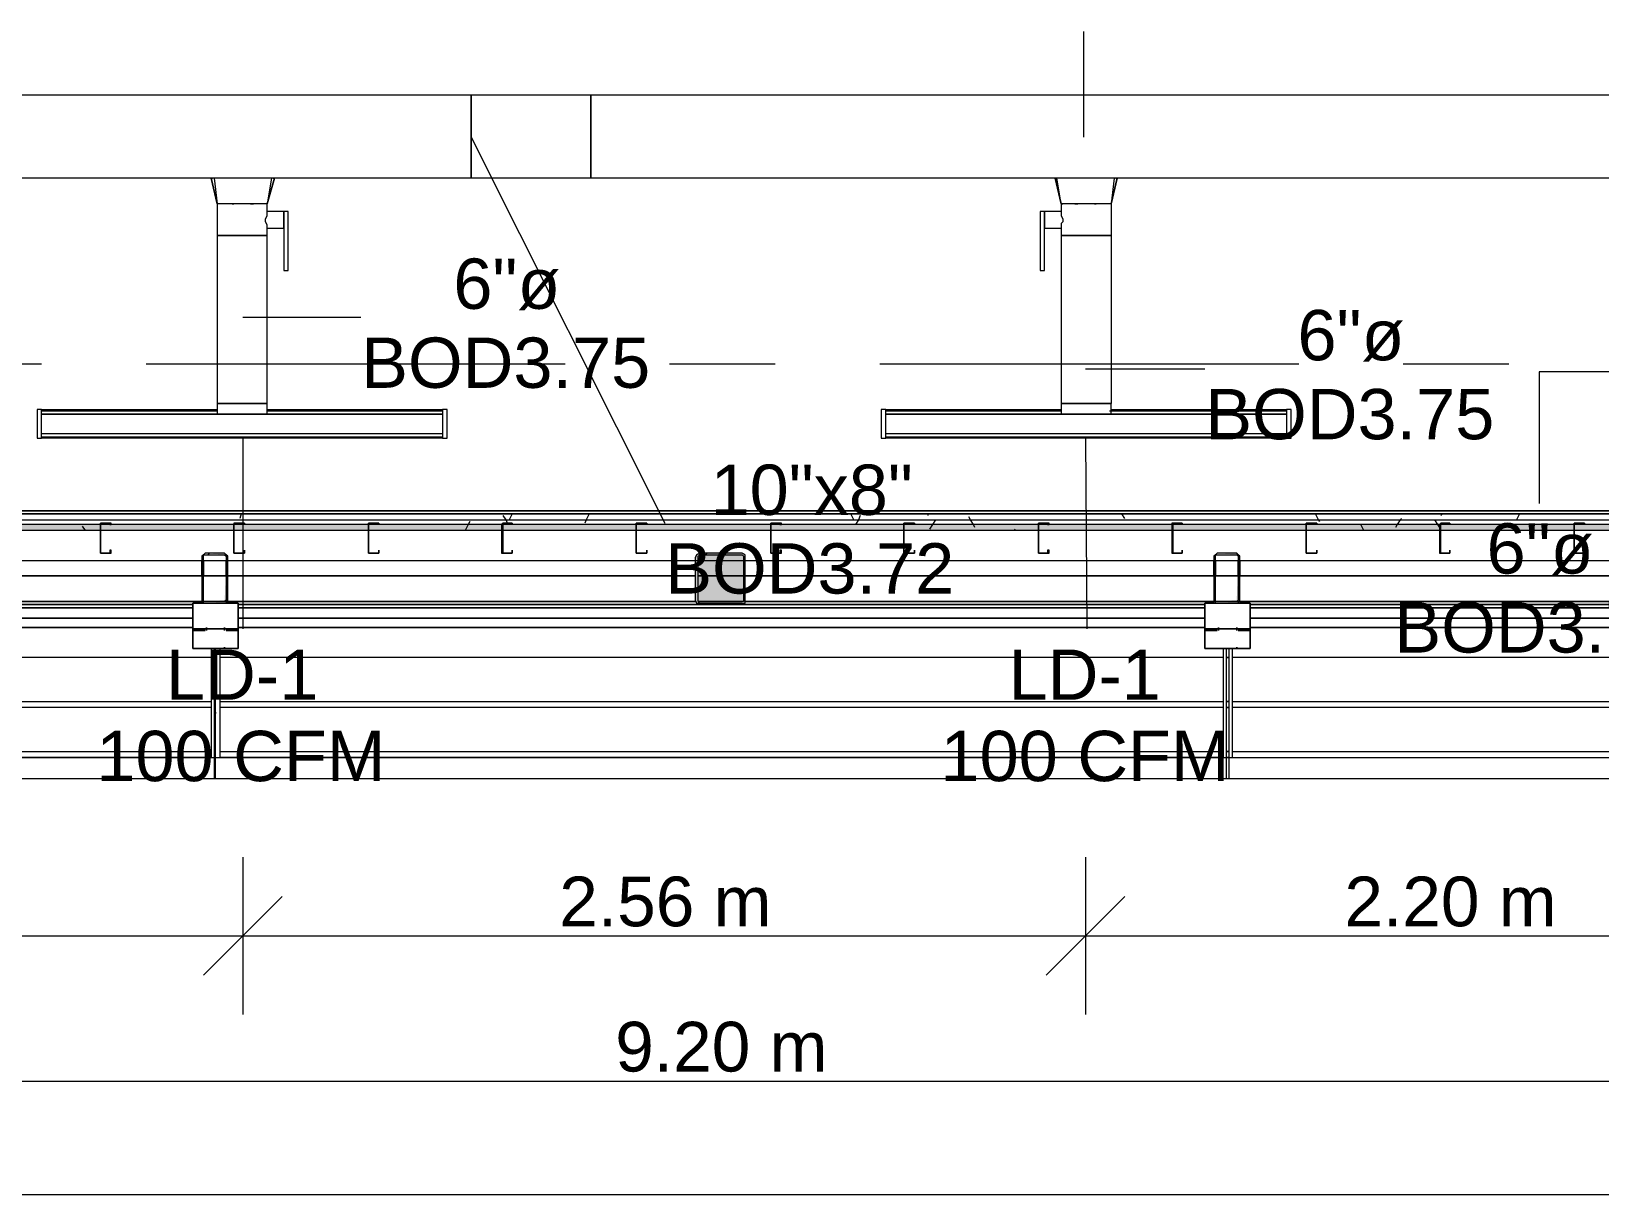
# Model space of a CAD drawing. Header units: metres. Extents: x 39 to 278, y -7 to 151.
# Drawn here: x 57.981 to 62.733, y 9.001 to 12.525 of the extents above; entities that cross this region are included whole.
import ezdxf

# ---------------------------------------------------------------- set-up
doc = ezdxf.new("R2010")
doc.units = ezdxf.units.M
doc.layers.add('HVAC - Ductos', color=5, linetype='Continuous', lineweight=50)
doc.layers.add('PDF_Geometry', color=7, linetype='Continuous', true_color=0xaaaaaa)
doc.layers.add('PDF_Solid Fills', color=7, linetype='Continuous', true_color=0xffffff)
doc.layers.add('PDF_Text', color=7, linetype='Continuous')
doc.styles.add('PDF Helvetica', font='')
doc.styles.get('PDF Helvetica').set_extended_font_data('Helvetica')

msp = doc.modelspace()

# ---------------------------------------------------------------- hatches: boundary and pattern name
at = {"layer": 'PDF_Solid Fills', "lineweight": 0, "transparency": 33554559}
h = msp.add_hatch(color=256, dxfattribs=at)
h.paths.add_polyline_path([(46.8196, 11.0127), (46.8196, 11.031), (45.1878, 11.031), (45.1878, 11.0127)])
h.paths.add_polyline_path([(104.0706, 11.0127), (106.0827, 11.0127), (106.0827, 11.031), (104.0706, 11.031)])
h.paths.add_polyline_path([(104.0659, 11.0127), (104.0659, 11.031), (101.2289, 11.031), (101.2289, 11.0127)])
h.paths.add_polyline_path([(101.2243, 11.0127), (101.2243, 11.031), (99.1984, 11.031), (99.1984, 11.0127)])
h.paths.add_polyline_path([(99.1938, 11.0127), (99.1938, 11.031), (96.3568, 11.031), (96.3568, 11.0127)])
h.paths.add_polyline_path([(96.3522, 11.0127), (96.3522, 11.031), (94.3263, 11.031), (94.3263, 11.0127)])
h.paths.add_polyline_path([(94.3217, 11.0127), (94.3217, 11.031), (93.5151, 11.031), (93.5151, 11.0127)])
h.paths.add_polyline_path([(93.5105, 11.0127), (93.5105, 11.031), (91.4846, 11.031), (91.4846, 11.0127)])
h.paths.add_polyline_path([(91.4801, 11.0127), (91.4801, 11.031), (89.4542, 11.031), (89.4542, 11.0127)])
h.paths.add_polyline_path([(89.4496, 11.0127), (89.4496, 11.031), (88.6429, 11.031), (88.6429, 11.0127)])
h.paths.add_polyline_path([(88.6383, 11.0127), (88.6383, 11.031), (86.6125, 11.031), (86.6125, 11.0127)])
h.paths.add_polyline_path([(86.6079, 11.0127), (86.6079, 11.031), (84.582, 11.031), (84.582, 11.0127)])
h.paths.add_polyline_path([(84.5774, 11.0127), (84.5774, 11.031), (83.7708, 11.031), (83.7708, 11.0127)])
h.paths.add_polyline_path([(83.7662, 11.0127), (83.7662, 11.031), (81.7404, 11.031), (81.7404, 11.0127)])
h.paths.add_polyline_path([(81.7358, 11.0127), (81.7358, 11.031), (78.8986, 11.031), (78.8986, 11.0127)])
h.paths.add_polyline_path([(78.894, 11.0127), (78.894, 11.031), (76.8682, 11.031), (76.8682, 11.0127)])
h.paths.add_polyline_path([(76.8636, 11.0127), (76.8636, 11.031), (74.0265, 11.031), (74.0265, 11.0127)])
h.paths.add_polyline_path([(74.0219, 11.0127), (74.0219, 11.031), (71.9961, 11.031), (71.9961, 11.0127)])
h.paths.add_polyline_path([(71.9915, 11.0127), (71.9915, 11.031), (71.1848, 11.031), (71.1848, 11.0127)])
h.paths.add_polyline_path([(71.1802, 11.0127), (71.1802, 11.031), (69.1543, 11.031), (69.1543, 11.0127)])
h.paths.add_polyline_path([(69.1497, 11.0127), (69.1497, 11.031), (67.1239, 11.031), (67.1239, 11.0127)])
h.paths.add_polyline_path([(67.1193, 11.0127), (67.1193, 11.031), (66.3127, 11.031), (66.3127, 11.0127)])
h.paths.add_polyline_path([(66.3081, 11.0127), (66.3081, 11.031), (64.2822, 11.031), (64.2822, 11.0127)])
h.paths.add_polyline_path([(64.2776, 11.0127), (64.2776, 11.031), (62.2518, 11.031), (62.2518, 11.0127)])
h.paths.add_polyline_path([(62.2472, 11.0127), (62.2472, 11.031), (61.4405, 11.031), (61.4405, 11.0127)])
h.paths.add_polyline_path([(61.436, 11.0127), (61.436, 11.031), (59.4101, 11.031), (59.4101, 11.0127)])
h.paths.add_polyline_path([(59.4055, 11.0127), (59.4055, 11.031), (56.5684, 11.031), (56.5684, 11.0127)])
h.paths.add_polyline_path([(56.5638, 11.0127), (56.5638, 11.031), (54.5379, 11.031), (54.5379, 11.0127)])
h.paths.add_polyline_path([(54.5333, 11.0127), (54.5333, 11.031), (51.6963, 11.031), (51.6963, 11.0127)])
h.paths.add_polyline_path([(51.6917, 11.0127), (51.6917, 11.031), (49.6658, 11.031), (49.6658, 11.0127)])
h.paths.add_polyline_path([(49.6612, 11.0127), (49.6612, 11.031), (48.8546, 11.031), (48.8546, 11.0127)])
h.paths.add_polyline_path([(48.85, 11.0127), (48.85, 11.031), (46.8241, 11.031), (46.8241, 11.0127)])
h = msp.add_hatch(color=256, dxfattribs=at)
h.paths.add_polyline_path([(58.5713, 10.9393), (58.5713, 10.9439), (58.5072, 10.9439)])
h.paths.add_polyline_path([(58.5759, 10.9347), (58.5713, 10.9347), (58.5667, 10.8018), (58.5026, 10.7972), (58.5707, 10.7926), (58.5713, 10.7926), (58.5713, 10.7972), (58.5759, 10.9341)])
h.paths.add_polyline_path([(58.5026, 10.9347), (58.498, 10.9347), (58.498, 10.8018)])
msp.add_hatch(color=256, dxfattribs=at).paths.add_polyline_path([(59.9922, 10.8018), (59.9968, 10.8018), (59.9968, 10.7926), (60.1434, 10.7926), (60.1434, 10.9439), (59.9968, 10.9439), (59.9922, 10.9347)])
h = msp.add_hatch(color=256, dxfattribs=at)
h.paths.add_polyline_path([(61.6376, 10.9393), (61.6376, 10.9439), (61.5734, 10.9439)])
h.paths.add_polyline_path([(61.6422, 10.9347), (61.6376, 10.9347), (61.633, 10.8018), (61.5688, 10.7972), (61.637, 10.7926), (61.6376, 10.7926), (61.6376, 10.7972), (61.6422, 10.9341)])
h.paths.add_polyline_path([(61.5688, 10.9347), (61.5642, 10.9347), (61.5642, 10.8018)])

# ---------------------------------------------------------------- linework, layer by layer
at = {"layer": 'HVAC - Ductos', "lineweight": 0}
for points in [[(61.1701, 12.2043), (61.1701, 12.5251)], [(59.3138, 12.3327), (59.6759, 12.3327)], [(59.3138, 12.0806), (59.3138, 12.3327)], [(59.6759, 12.3327), (59.6759, 12.0806)], [(59.3138, 12.2043), (59.9005, 11.0355)], [(58.5438, 12.0806), (58.5347, 12.0806), (58.5301, 12.0806), (58.5255, 12.0806), (58.5438, 12.0027), (58.5255, 12.0806), (58.5301, 12.0806)], [(58.5347, 12.0806), (58.5438, 12.0027)], [(58.7088, 12.0806), (58.695, 12.0027), (58.6905, 12.0027), (58.6859, 12.0027), (58.6722, 12.0027), (58.6584, 12.0027), (58.6401, 12.0027), (58.6217, 12.0027), (58.5988, 12.0027), (58.5805, 12.0027), (58.5667, 12.0027), (58.553, 12.0027), (58.5484, 12.0027), (58.5438, 12.0027), (58.5438, 11.9064), (58.5438, 11.3977), (58.5484, 11.3977), (58.5576, 11.3977), (58.5667, 11.3977), (58.5851, 11.3977), (58.6034, 11.3977), (58.6217, 11.3977), (58.6401, 11.3977), (58.6584, 11.3977), (58.6722, 11.3977), (58.6859, 11.3977), (58.6905, 11.3977), (58.695, 11.3977), (58.695, 11.9064), (58.6859, 11.9064), (58.6722, 11.9064), (58.6584, 11.9064), (58.6401, 11.9064), (58.6217, 11.9064), (58.5988, 11.9064), (58.5805, 11.9064), (58.5667, 11.9064), (58.553, 11.9064), (58.5484, 11.9064), (58.5438, 11.9064), (58.5484, 11.9064), (58.553, 11.9064), (58.5667, 11.9064), (58.5805, 11.9064), (58.5988, 11.9064), (58.6217, 11.9064), (58.6401, 11.9064), (58.6584, 11.9064), (58.6722, 11.9064), (58.6859, 11.9064), (58.695, 11.9064), (58.695, 11.9293), (58.7455, 11.9293), (58.7455, 11.9339), (58.7455, 11.9385), (58.7455, 11.9477), (58.7455, 11.9523), (58.7455, 11.9614), (58.7455, 11.966), (58.7455, 11.9751), (58.7455, 11.9797), (58.7455, 11.801), (58.7593, 11.801), (58.7593, 11.9797), (58.7455, 11.9797), (58.695, 11.9797), (58.695, 12.0027)], [(58.6034, 12.0806), (58.5988, 12.0806), (58.5851, 12.0806), (58.5759, 12.0806), (58.5713, 12.0806), (58.5667, 12.0806), (58.5484, 12.0806)], [(58.6905, 12.0806), (58.6767, 12.0806), (58.6676, 12.0806), (58.663, 12.0806), (58.6539, 12.0806), (58.6401, 12.0806), (58.6355, 12.0806), (58.6309, 12.0806), (58.608, 12.0806)], [(58.7134, 12.0806), (58.718, 12.0806), (58.7134, 12.0806), (58.7088, 12.0806), (58.7042, 12.0806), (58.695, 12.0806)], [(58.718, 12.0806), (58.695, 12.0027), (58.718, 12.0806)], [(59.6759, 12.0806), (59.3138, 12.0806)], [(61.2618, 12.0806), (61.2526, 12.0027), (61.248, 12.0027), (61.2434, 12.0027), (61.2297, 12.0027), (61.216, 12.0027), (61.1976, 12.0027), (61.1747, 12.0027), (61.1564, 12.0027), (61.138, 12.0027), (61.1243, 12.0027), (61.1105, 12.0027), (61.106, 12.0027), (61.1014, 12.0027), (61.1014, 11.9797), (61.051, 11.9797), (61.0372, 11.9797), (61.0372, 11.801), (61.051, 11.801), (61.051, 11.9797), (61.051, 11.9751), (61.051, 11.9705), (61.051, 11.966), (61.051, 11.9614), (61.051, 11.9523), (61.051, 11.9477), (61.051, 11.9431), (61.051, 11.9339), (61.051, 11.9293), (61.1014, 11.9293), (61.1014, 11.9064), (61.1105, 11.9064), (61.1243, 11.9064), (61.138, 11.9064), (61.1564, 11.9064), (61.1747, 11.9064), (61.1976, 11.9064), (61.216, 11.9064), (61.2297, 11.9064), (61.2434, 11.9064), (61.248, 11.9064), (61.2526, 11.9064), (61.2526, 11.3977), (61.248, 11.3977), (61.2388, 11.3977), (61.2297, 11.3977), (61.2114, 11.3977), (61.193, 11.3977), (61.1747, 11.3977), (61.1564, 11.3977), (61.138, 11.3977), (61.1243, 11.3977), (61.1105, 11.3977), (61.106, 11.3977), (61.1014, 11.3977), (61.1014, 11.3655), (61.106, 11.3655), (61.1105, 11.3655), (61.1243, 11.3655), (61.138, 11.3655), (61.1564, 11.3655), (61.1747, 11.3655), (61.193, 11.3655), (61.2114, 11.3655), (61.2297, 11.3655), (61.2388, 11.3655), (61.248, 11.3655), (61.2526, 11.3655), (61.2526, 11.3977), (61.248, 11.3977)], [(61.1014, 12.0806), (61.0922, 12.0806), (61.0876, 12.0806), (61.083, 12.0806), (61.1014, 12.0027), (61.083, 12.0806)], [(61.083, 12.0806), (61.083, 12.0806)], [(61.1014, 12.0027), (61.106, 12.0027), (61.1014, 12.0027), (61.0876, 12.0806)], [(61.1197, 12.0806), (61.106, 12.0806)], [(61.1884, 12.0806), (61.1655, 12.0806), (61.161, 12.0806), (61.1564, 12.0806), (61.1426, 12.0806), (61.1334, 12.0806), (61.1289, 12.0806), (61.1243, 12.0806), (61.1151, 12.0806)], [(61.248, 12.0806), (61.2297, 12.0806), (61.2251, 12.0806), (61.2205, 12.0806), (61.2114, 12.0806), (61.1976, 12.0806), (61.193, 12.0806)], [(61.2664, 12.0806), (61.271, 12.0806), (61.2664, 12.0806), (61.2618, 12.0806), (61.2526, 12.0806)], [(61.271, 12.0806), (61.2526, 12.0027), (61.271, 12.0806)], [(58.5484, 12.0027), (58.5484, 12.0027)], [(58.5484, 12.0027), (58.5484, 12.0027)], [(58.695, 11.9293), (58.695, 11.9339), (58.695, 11.9385), (58.6905, 11.9477), (58.6905, 11.9569), (58.695, 11.966), (58.695, 11.9751), (58.695, 11.9797)], [(61.2526, 12.0027), (61.2526, 11.9064), (61.248, 11.9064), (61.2434, 11.9064), (61.2297, 11.9064), (61.216, 11.9064), (61.1976, 11.9064), (61.1747, 11.9064), (61.1564, 11.9064), (61.138, 11.9064), (61.1243, 11.9064), (61.1105, 11.9064), (61.1014, 11.9064), (61.1014, 11.3977), (61.1105, 11.3977), (61.1243, 11.3977), (61.138, 11.3977), (61.1564, 11.3977), (61.1747, 11.3977), (61.1976, 11.3977), (61.216, 11.3977), (61.2297, 11.3977), (61.2434, 11.3977), (61.248, 11.3977), (61.2526, 11.3977)], [(61.1014, 11.9797), (61.1014, 11.9751), (61.1014, 11.966), (61.106, 11.9569), (61.106, 11.9477), (61.1014, 11.9431), (61.1014, 11.9339), (61.1014, 11.9293)], [(61.1243, 12.0027), (61.1243, 12.0027)], [(61.1243, 12.0027), (61.1243, 12.0027)], [(58.6217, 11.6589), (58.9792, 11.6589)], [(61.1747, 11.5031), (61.5368, 11.5031)], [(63.3747, 11.4939), (62.5497, 11.4939), (62.5497, 11.0951)], [(58.0122, 11.3472), (58.0122, 11.3564), (58.0122, 11.3747), (58.0122, 11.3793), (58.5438, 11.3793)], [(58.5438, 11.3747), (58.0122, 11.3747)], [(58.0122, 11.3518), (58.0122, 11.3564), (58.0122, 11.361)], [(58.695, 11.3977), (58.695, 11.3977)], [(58.695, 11.3793), (59.2268, 11.3793), (59.2268, 11.3747), (59.2268, 11.3564), (59.2268, 11.3472)], [(59.2268, 11.3747), (58.695, 11.3747)], [(59.2268, 11.361), (59.2268, 11.3564), (59.2268, 11.3518)], [(60.5697, 11.3472), (60.5697, 11.3564), (60.5697, 11.3747), (60.5697, 11.3793), (61.1014, 11.3793)], [(61.1014, 11.3747), (60.5697, 11.3747)], [(60.5697, 11.3518), (60.5697, 11.3564), (60.5697, 11.361)], [(61.7843, 11.3747), (61.248, 11.3747)], [(61.2526, 11.3793), (61.7843, 11.3793), (61.7843, 11.3747), (61.7843, 11.3564), (61.7843, 11.3472)], [(61.7843, 11.361), (61.7843, 11.3564), (61.7843, 11.3518)], [(59.2268, 11.3243), (59.2268, 11.3151), (59.2268, 11.2968), (59.2268, 11.2923), (58.0122, 11.2923), (58.0122, 11.2968), (58.0122, 11.3151), (58.0122, 11.3243)], [(58.0122, 11.3105), (58.0122, 11.3151), (58.0122, 11.3197)], [(59.2268, 11.3197), (59.2268, 11.3151), (59.2268, 11.3105)], [(61.7843, 11.3243), (61.7843, 11.3151), (61.7843, 11.2968), (61.7843, 11.2923), (60.5697, 11.2923), (60.5697, 11.2968), (60.5697, 11.3151), (60.5697, 11.3243)], [(60.5697, 11.3105), (60.5697, 11.3151), (60.5697, 11.3197)], [(61.7843, 11.3197), (61.7843, 11.3151), (61.7843, 11.3105)], [(58.0122, 11.2968), (59.2268, 11.2968)], [(58.6217, 11.2923), (58.6217, 10.7147)], [(60.5697, 11.2968), (61.7843, 11.2968)], [(61.1747, 11.2923), (61.1792, 10.7147)]]:
    msp.add_lwpolyline(points, dxfattribs=at)
for points in [[(64.4564, 12.0806), (64.4564, 12.4839), (64.3052, 12.3327), (64.3052, 12.0806), (59.6759, 12.0806), (59.6759, 12.3327), (64.3052, 12.3327), (64.3052, 12.0806)], [(59.3138, 12.0806), (57.4896, 12.0806), (57.4896, 12.3327), (59.3138, 12.3327)], [(58.5896, 12.0027), (58.5942, 12.0027)], [(58.6447, 12.0027), (58.6493, 12.0027), (58.6539, 12.0027), (58.6493, 12.0027)], [(61.1426, 12.0027), (61.1472, 12.0027), (61.1518, 12.0027), (61.1472, 12.0027)], [(61.2022, 12.0027), (61.2068, 12.0027)], [(57.9984, 11.2923), (58.0122, 11.2923), (58.0122, 11.3793), (57.9984, 11.3793)], [(58.0122, 11.3655), (59.2268, 11.3655), (58.0122, 11.3655), (59.2268, 11.3655), (59.2268, 11.306), (58.0122, 11.306)], [(58.5438, 11.3655), (58.5484, 11.3655), (58.5576, 11.3655), (58.5667, 11.3655), (58.5851, 11.3655), (58.6034, 11.3655), (58.6217, 11.3655), (58.6401, 11.3655), (58.6584, 11.3655), (58.6722, 11.3655), (58.6859, 11.3655), (58.6905, 11.3655), (58.695, 11.3655), (58.695, 11.3977), (58.6859, 11.3977), (58.6722, 11.3977), (58.6584, 11.3977), (58.6401, 11.3977), (58.6217, 11.3977), (58.5988, 11.3977), (58.5805, 11.3977), (58.5667, 11.3977), (58.553, 11.3977), (58.5484, 11.3977), (58.5438, 11.3977)], [(59.2405, 11.2923), (59.2405, 11.3793), (59.2268, 11.3793), (59.2268, 11.2923)], [(60.5559, 11.2923), (60.5697, 11.2923), (60.5697, 11.3793), (60.5559, 11.3793)], [(60.5697, 11.3655), (61.7843, 11.3655), (60.5697, 11.3655), (61.7843, 11.3655), (61.7843, 11.306), (60.5697, 11.306)], [(61.798, 11.2923), (61.798, 11.3793), (61.7843, 11.3793), (61.7843, 11.2923)]]:
    msp.add_lwpolyline(points, close=True, dxfattribs=at)
at = {"layer": 'HVAC - Ductos', "color": 252, "lineweight": 0, "true_color": 0x939598}
for points in [[(58.6217, 10.0227), (58.6217, 9.7843), (58.6217, 9.5459)], [(61.1747, 10.0227), (61.1747, 9.7843), (61.1747, 9.5459)], [(58.7409, 9.9035), (58.6217, 9.7843), (58.5026, 9.6651)], [(61.2938, 9.9035), (61.1747, 9.7843), (61.0555, 9.6651)], [(46.0312, 9.7843), (47.4933, 9.7843), (49.7804, 9.7843), (51.9025, 9.7843), (54.3042, 9.7843), (55.4684, 9.7843), (56.6875, 9.7843), (58.6217, 9.7843), (61.1747, 9.7843), (63.3747, 9.7843), (64.6672, 9.7843), (66.1614, 9.7843), (68.1689, 9.7843), (70.4377, 9.7843), (72.5553, 9.7843), (75.3557, 9.7843), (77.8216, 9.7843), (80.3058, 9.7843), (82.3866, 9.7843), (84.2612, 9.7843), (86.0533, 9.7843), (87.2496, 9.7843), (89.5413, 9.7843)], [(46.0312, 9.3443), (55.4684, 9.3443), (64.6672, 9.3443), (73.8707, 9.3443), (86.0533, 9.3443), (95.2704, 9.3443), (104.7077, 9.3443)], [(46.0312, 9.0005), (104.7077, 9.0005)]]:
    msp.add_lwpolyline(points, dxfattribs=at)
at = {"layer": 'PDF_Geometry', "lineweight": 0}
for points in [[(58.0122, 11.5168), (57.6913, 11.5168)], [(59.598, 11.5168), (58.3284, 11.5168)], [(60.2351, 11.5168), (59.9142, 11.5168)], [(61.821, 11.5168), (60.5514, 11.5168)], [(62.458, 11.5168), (62.1372, 11.5168)], [(45.1878, 11.0631), (106.0827, 11.0631)], [(45.1878, 11.0447), (106.0827, 11.0447)], [(55.5692, 11.0631), (64.5664, 11.0631)], [(64.5664, 11.0631), (55.5692, 11.0631)], [(55.5692, 11.0631), (64.5664, 11.0631)], [(64.5664, 11.0631), (55.5692, 11.0631)], [(55.5692, 11.0631), (64.5664, 11.0631)], [(55.5692, 11.0631), (64.5664, 11.0631)], [(55.5692, 11.0631), (64.5664, 11.0631)], [(64.5664, 11.0631), (55.5692, 11.0631)], [(55.5692, 11.0631), (64.5664, 11.0631)], [(64.5664, 11.0631), (55.5692, 11.0631)], [(59.4055, 11.031), (59.0022, 11.031), (58.5942, 11.031), (58.1909, 11.031), (57.783, 11.031), (57.3797, 11.031), (56.9717, 11.031), (56.5684, 11.031)], [(61.436, 11.031), (61.0326, 11.031), (60.6246, 11.031), (60.2214, 11.031), (59.8134, 11.031), (59.4101, 11.031)], [(64.2776, 11.031), (63.8743, 11.031), (63.4664, 11.031), (63.063, 11.031), (62.6551, 11.031), (62.2518, 11.031), (61.8438, 11.031), (61.4405, 11.031)], [(59.4055, 11.0127), (59.0022, 11.0127), (58.5942, 11.0127), (58.1909, 11.0127), (57.783, 11.0127), (57.3797, 11.0127), (56.9717, 11.0127), (56.5684, 11.0127)], [(61.436, 11.0127), (61.0326, 11.0127), (60.6246, 11.0127), (60.2214, 11.0127), (59.8134, 11.0127), (59.4101, 11.0127)], [(64.2776, 11.0127), (63.8743, 11.0127), (63.4664, 11.0127), (63.063, 11.0127), (62.6551, 11.0127), (62.2518, 11.0127), (61.8438, 11.0127), (61.4405, 11.0127)], [(58.5163, 10.9393), (58.5209, 10.9439)], [(60.0243, 10.9393), (60.0289, 10.9439)], [(60.1388, 10.9301), (60.1434, 10.9347)], [(106.0827, 10.921), (45.1878, 10.921)], [(58.498, 10.8751), (58.498, 10.921), (58.5026, 10.9255)], [(58.5026, 10.921), (58.5026, 10.8751)], [(58.5713, 10.8705), (58.5759, 10.8751), (58.5759, 10.921)], [(58.5713, 10.8751), (58.5713, 10.921)], [(59.9922, 10.921), (59.9922, 10.8751)], [(59.9922, 10.9073), (60.0014, 10.9118)], [(60.1434, 10.8751), (60.1434, 10.921)], [(61.5642, 10.8751), (61.5642, 10.921)], [(61.5688, 10.921), (61.5688, 10.8751)], [(61.6376, 10.8751), (61.6376, 10.921), (61.6422, 10.9255)], [(61.6422, 10.921), (61.6422, 10.8751)], [(61.5642, 10.8477), (61.5688, 10.8522)], [(58.498, 10.7972), (58.5026, 10.8018)], [(60.0014, 10.7926), (60.0059, 10.7972)], [(58.4705, 10.7147), (58.4705, 10.7147)], [(58.4705, 10.7147), (58.4705, 10.7147)], [(58.4705, 10.7101), (58.4705, 10.7101)], [(58.4705, 10.7101), (58.4705, 10.7101)], [(58.5117, 10.7101), (58.5117, 10.7147), (58.5117, 10.7193)], [(58.5117, 10.7101), (58.5117, 10.7147), (58.5117, 10.7193)], [(58.5117, 10.7193), (58.5117, 10.7147), (58.5117, 10.7101)], [(58.5117, 10.7193), (58.5117, 10.7147), (58.5117, 10.7101)], [(58.5667, 10.7101), (58.5667, 10.7147), (58.5667, 10.7193)], [(58.5667, 10.7101), (58.5667, 10.7147), (58.5667, 10.7193)], [(58.5667, 10.7101), (58.5667, 10.7147), (58.5667, 10.7193)], [(58.5667, 10.7101), (58.5667, 10.7147), (58.5667, 10.7193)], [(58.608, 10.7147), (58.608, 10.7147)], [(58.608, 10.7147), (58.608, 10.7147)], [(58.608, 10.7101), (58.608, 10.7101)], [(58.608, 10.7101), (58.608, 10.7101)], [(60.0289, 10.7193), (60.1068, 10.7193)], [(61.5368, 10.7147), (61.5368, 10.7147)], [(61.5368, 10.7147), (61.5368, 10.7147)], [(61.5368, 10.7101), (61.5368, 10.7101)], [(61.5368, 10.7101), (61.5368, 10.7101)], [(61.578, 10.7101), (61.578, 10.7147), (61.578, 10.7193)], [(61.578, 10.7101), (61.578, 10.7147), (61.578, 10.7193)], [(61.578, 10.7193), (61.578, 10.7147), (61.578, 10.7101)], [(61.578, 10.7193), (61.578, 10.7147), (61.578, 10.7101)], [(61.633, 10.7101), (61.633, 10.7147), (61.633, 10.7193)], [(61.633, 10.7101), (61.633, 10.7147), (61.633, 10.7193)], [(61.633, 10.7101), (61.633, 10.7147), (61.633, 10.7193)], [(61.633, 10.7101), (61.633, 10.7147), (61.633, 10.7193)], [(61.6743, 10.7147), (61.6743, 10.7147)], [(61.6743, 10.7147), (61.6743, 10.7147)], [(61.6743, 10.7101), (61.6743, 10.7101)], [(61.6743, 10.7101), (61.6743, 10.7101)], [(46.2696, 10.3251), (46.2696, 10.6551), (46.2558, 10.6551), (46.2696, 10.6551), (46.2741, 10.6551), (46.2741, 10.3251), (46.2696, 10.3251), (49.3404, 10.3251), (49.3358, 10.3251), (52.4067, 10.3251), (52.4021, 10.3251), (55.4729, 10.3251), (55.4684, 10.3251), (58.5392, 10.3251), (58.5347, 10.3251), (61.6101, 10.3251), (61.601, 10.3251), (64.6764, 10.3251), (64.6718, 10.3251), (67.7427, 10.3251), (67.7381, 10.3251), (70.8089, 10.3251)], [(55.4684, 10.2609), (58.5392, 10.2609), (58.5392, 10.2701), (58.5392, 10.2793), (58.5392, 10.2931), (58.5392, 10.3068), (58.5392, 10.3251), (58.5392, 10.6551), (58.5347, 10.6551), (58.5255, 10.6551), (58.5255, 10.3251), (55.4821, 10.3251)], [(58.5392, 10.3251), (58.5347, 10.3251), (58.5347, 10.3068), (58.5347, 10.2931), (58.5347, 10.2793), (58.5347, 10.2701), (58.5347, 10.2609), (61.6101, 10.2609), (61.6101, 10.2701), (61.6101, 10.2793), (61.6101, 10.2931), (61.6101, 10.3068), (61.6101, 10.3251), (61.6101, 10.6551), (61.601, 10.6551), (61.5918, 10.6551), (61.5918, 10.3251), (58.553, 10.3251), (58.553, 10.6551), (58.5392, 10.6551), (58.5347, 10.6551), (58.5255, 10.6551), (58.5117, 10.6551), (58.5072, 10.6551), (58.5026, 10.6551), (58.5072, 10.6551), (58.5117, 10.6551), (58.5667, 10.6551), (58.5713, 10.6551), (58.5667, 10.6551), (58.5622, 10.6551), (58.5117, 10.6551), (58.5255, 10.6551)], [(58.5117, 10.6551), (58.5117, 10.6551)], [(58.5117, 10.6551), (58.5117, 10.6551)], [(58.5209, 10.6551), (58.5117, 10.6551), (58.5209, 10.6551)], [(58.5117, 10.6551), (58.5117, 10.6551)], [(58.5117, 10.6551), (58.5117, 10.6551)], [(58.5209, 10.6551), (58.5117, 10.6551), (58.5209, 10.6551)], [(58.5255, 10.6551), (58.5255, 10.6551)], [(58.5255, 10.6551), (58.5255, 10.6551)], [(58.5347, 10.6551), (58.5347, 10.3251)], [(58.5392, 10.6551), (58.553, 10.6551)], [(58.5667, 10.6551), (58.5667, 10.6551)], [(58.5667, 10.6551), (58.5667, 10.6551)], [(61.578, 10.6551), (61.578, 10.6551)], [(61.578, 10.6551), (61.578, 10.6551)], [(61.5872, 10.6551), (61.578, 10.6551), (61.5872, 10.6551)], [(61.578, 10.6551), (61.578, 10.6551)], [(61.578, 10.6551), (61.578, 10.6551)], [(61.5872, 10.6551), (61.578, 10.6551), (61.5872, 10.6551)], [(61.5918, 10.6551), (61.601, 10.6551), (61.6101, 10.6551)], [(61.5918, 10.6551), (61.5918, 10.6551)], [(61.5918, 10.6551), (61.5918, 10.6551)], [(61.6101, 10.3251), (61.601, 10.3251), (61.601, 10.3068), (61.601, 10.2931), (61.601, 10.2793), (61.601, 10.2701), (61.601, 10.2609), (64.6764, 10.2609), (64.6764, 10.2701), (64.6764, 10.2793), (64.6764, 10.2931), (64.6764, 10.3068), (64.6764, 10.3251), (64.6764, 10.6551), (64.6718, 10.6551), (64.6856, 10.6551)], [(61.601, 10.6551), (61.601, 10.3251)], [(61.6192, 10.6551), (61.6192, 10.3251), (64.658, 10.3251), (64.658, 10.6551), (64.6443, 10.6551), (64.6993, 10.6551), (64.6902, 10.6551), (64.6993, 10.6551), (64.6856, 10.6551), (64.6856, 10.3251), (67.729, 10.3251), (67.729, 10.6551)], [(58.5255, 10.6277), (55.4821, 10.6277)], [(61.5918, 10.6277), (58.553, 10.6277)], [(64.658, 10.6277), (61.6192, 10.6277)], [(55.4821, 10.4947), (58.5255, 10.4947)], [(58.5255, 10.4764), (55.4821, 10.4764)], [(58.5392, 10.4627), (58.5392, 10.4581)], [(58.553, 10.4947), (61.5918, 10.4947)], [(61.5918, 10.4764), (58.553, 10.4764)], [(61.6192, 10.4947), (64.658, 10.4947)], [(64.658, 10.4764), (61.6192, 10.4764)], [(55.4821, 10.3435), (58.5255, 10.3435)], [(58.553, 10.3435), (61.5918, 10.3435)], [(61.6192, 10.3435), (64.658, 10.3435)], [(58.5255, 10.2609), (58.5347, 10.2609)], [(58.5255, 10.2609), (58.5255, 10.2609)], [(58.5347, 10.2609), (58.5347, 10.2609)], [(58.5392, 10.2609), (58.553, 10.2609)], [(58.5392, 10.2609), (58.5392, 10.2609)], [(58.553, 10.2609), (58.553, 10.2609)], [(61.5918, 10.2609), (61.601, 10.2609)], [(61.5918, 10.2609), (61.5918, 10.2609)], [(61.601, 10.2609), (61.601, 10.2609)], [(61.6101, 10.2609), (61.6192, 10.2609)], [(61.6101, 10.2609), (61.6101, 10.2609)], [(61.6192, 10.2609), (61.6192, 10.2609)]]:
    msp.add_lwpolyline(points, dxfattribs=at)
for points in [[(55.5692, 11.0722), (64.5664, 11.0722)], [(55.5692, 11.0722), (64.5664, 11.0722)], [(58.223, 11.0355), (58.1909, 11.0355), (58.1909, 11.031), (58.1909, 10.9439), (58.223, 10.9439), (58.223, 10.9531), (58.2184, 10.9531), (58.2184, 10.9439), (58.1909, 10.9439), (58.1909, 11.031), (58.1909, 11.0355), (58.2184, 11.0355), (58.2184, 11.031), (58.223, 11.031)], [(58.6263, 11.0355), (58.5988, 11.0355), (58.5942, 11.0355), (58.5942, 11.031), (58.5942, 10.9439), (58.5988, 10.9439), (58.6263, 10.9439), (58.6263, 10.9531), (58.6263, 10.9439), (58.5988, 10.9439), (58.5942, 10.9439), (58.5942, 11.031), (58.5988, 11.0355), (58.6263, 11.0355), (58.6263, 11.031)], [(59.0343, 11.0355), (59.0022, 11.0355), (59.0022, 11.031), (59.0022, 10.9439), (59.0343, 10.9439), (59.0343, 10.9531), (59.0343, 10.9439), (59.0022, 10.9439), (59.0022, 11.031), (59.0022, 11.0355), (59.0343, 11.0355), (59.0343, 11.031)], [(59.4376, 11.0355), (59.4101, 11.0355), (59.4055, 11.031), (59.4055, 10.9439), (59.4101, 10.9439), (59.4376, 10.9439), (59.4376, 10.9531), (59.4376, 10.9439), (59.4101, 10.9439), (59.4101, 11.031), (59.4101, 11.0355), (59.4376, 11.0355), (59.4376, 11.031)], [(59.8455, 11.0355), (59.8134, 11.0355), (59.8134, 11.031), (59.8134, 10.9439), (59.8455, 10.9439), (59.8455, 10.9531), (59.8455, 10.9439), (59.8134, 10.9439), (59.8134, 11.031), (59.8134, 11.0355), (59.8455, 11.0355), (59.8455, 11.031)], [(60.2534, 11.0355), (60.2214, 11.0355), (60.2214, 11.031), (60.2214, 10.9439), (60.2534, 10.9439), (60.2534, 10.9531), (60.2488, 10.9531), (60.2488, 10.9439), (60.2214, 10.9439), (60.2214, 11.031), (60.2214, 11.0355), (60.2488, 11.0355), (60.2488, 11.031), (60.2534, 11.031)], [(60.6568, 11.0355), (60.6292, 11.0355), (60.6246, 11.0355), (60.6246, 11.031), (60.6246, 10.9439), (60.6292, 10.9439), (60.6568, 10.9439), (60.6568, 10.9531), (60.6568, 10.9439), (60.6292, 10.9439), (60.6246, 10.9439), (60.6246, 11.031), (60.6246, 11.0355), (60.6292, 11.0355), (60.6568, 11.0355), (60.6568, 11.031)], [(61.0647, 11.0355), (61.0326, 11.0355), (61.0326, 11.031), (61.0326, 10.9439), (61.0647, 10.9439), (61.0647, 10.9531), (61.0601, 10.9531), (61.0601, 10.9439), (61.0326, 10.9439), (61.0326, 11.031), (61.0326, 11.0355), (61.0601, 11.0355), (61.0601, 11.031), (61.0647, 11.031)], [(61.468, 11.0355), (61.4405, 11.0355), (61.436, 11.0355), (61.436, 11.031), (61.436, 10.9439), (61.4405, 10.9439), (61.468, 10.9439), (61.468, 10.9531), (61.468, 10.9439), (61.4405, 10.9439), (61.4405, 11.031), (61.4405, 11.0355), (61.468, 11.0355), (61.468, 11.031)], [(61.876, 11.0355), (61.8438, 11.0355), (61.8438, 11.031), (61.8438, 10.9439), (61.876, 10.9439), (61.876, 10.9531), (61.876, 10.9439), (61.8438, 10.9439), (61.8438, 11.031), (61.8438, 11.0355), (61.876, 11.0355), (61.876, 11.031)], [(62.2793, 11.0355), (62.2518, 11.0355), (62.2472, 11.031), (62.2472, 10.9439), (62.2518, 10.9439), (62.2793, 10.9439), (62.2793, 10.9531), (62.2793, 10.9439), (62.2518, 10.9439), (62.2518, 11.031), (62.2518, 11.0355), (62.2793, 11.0355), (62.2793, 11.031)], [(62.6872, 11.0355), (62.6597, 11.0355), (62.6551, 11.0355), (62.6551, 11.031), (62.6551, 10.9439), (62.6597, 10.9439), (62.6872, 10.9439), (62.6872, 10.9531), (62.6872, 10.9439), (62.6597, 10.9439), (62.6551, 10.9439), (62.6551, 11.031), (62.6551, 11.0355), (62.6597, 11.0355), (62.6872, 11.0355), (62.6872, 11.031)], [(58.5759, 10.9347), (58.5713, 10.9393), (58.5667, 10.9439), (58.5072, 10.9439), (58.5026, 10.9393), (58.498, 10.9347), (58.498, 10.8018), (58.5026, 10.7926), (58.5072, 10.7926), (58.5667, 10.7926), (58.5713, 10.7926), (58.5759, 10.8018)], [(58.5072, 10.9393), (58.5667, 10.9393), (58.5713, 10.9347), (58.5713, 10.8018), (58.5667, 10.7972), (58.5072, 10.7972), (58.5026, 10.7972), (58.5026, 10.8018), (58.5026, 10.9347), (58.5026, 10.9393)], [(60.1343, 10.9439), (60.0059, 10.9439), (59.9968, 10.9393), (59.9922, 10.9301), (59.9922, 10.8018), (59.9968, 10.7926), (60.0059, 10.7926), (60.1343, 10.7926), (60.1434, 10.7926), (60.1434, 10.8018), (60.1434, 10.9301), (60.1434, 10.9393)], [(60.0014, 10.9301), (60.0014, 10.9347), (60.0059, 10.9393), (60.1343, 10.9393), (60.1388, 10.9347), (60.1388, 10.9301), (60.1388, 10.8018), (60.1388, 10.7972), (60.1343, 10.7972), (60.0059, 10.7972), (60.0014, 10.7972), (60.0014, 10.8018)], [(61.5642, 10.8018), (61.5688, 10.7926), (61.5734, 10.7926), (61.633, 10.7926), (61.6376, 10.7926), (61.6422, 10.8018), (61.6422, 10.9347), (61.6376, 10.9393), (61.633, 10.9439), (61.5734, 10.9439), (61.5688, 10.9393), (61.5642, 10.9347)], [(61.633, 10.7972), (61.5734, 10.7972), (61.5688, 10.7972), (61.5688, 10.8018), (61.5688, 10.9347), (61.5688, 10.9393), (61.5734, 10.9393), (61.633, 10.9393), (61.6376, 10.9347), (61.6376, 10.8018)], [(57.0405, 10.8751), (58.498, 10.8751)], [(58.5026, 10.8751), (58.5347, 10.8751)], [(58.5347, 10.8751), (58.5713, 10.8751)], [(58.5759, 10.8751), (59.9922, 10.8751)], [(60.1388, 10.8751), (60.0701, 10.8751), (60.0014, 10.8751), (60.0701, 10.8751)], [(61.5642, 10.8751), (60.1434, 10.8751)], [(61.601, 10.8751), (61.6376, 10.8751), (61.601, 10.8751), (61.5688, 10.8751)], [(61.6422, 10.8751), (63.0997, 10.8751)], [(58.4705, 10.7881), (57.0039, 10.7881)], [(58.498, 10.7972), (57.0405, 10.7972)], [(58.608, 10.6551), (58.5667, 10.6551), (58.5622, 10.6551), (58.5117, 10.6551), (58.4705, 10.6551), (58.4705, 10.6597), (58.4705, 10.7101), (58.4705, 10.7147), (58.4705, 10.7193), (58.4705, 10.7881), (58.4705, 10.7926), (58.5026, 10.7926), (58.4705, 10.7926), (58.4705, 10.7881), (58.4705, 10.7193), (58.4705, 10.7147), (58.4705, 10.7101), (58.4705, 10.6597), (58.4705, 10.6551), (58.5117, 10.6551), (58.5072, 10.6551), (58.5026, 10.6551), (58.5072, 10.6551), (58.5117, 10.6551), (58.5667, 10.6551), (58.5713, 10.6551), (58.5667, 10.6551), (58.5667, 10.6597), (58.5667, 10.6551), (58.5667, 10.6597), (58.5667, 10.6551), (58.608, 10.6551), (58.608, 10.6597), (58.608, 10.7101), (58.608, 10.7147), (58.608, 10.7193), (58.608, 10.7881), (58.608, 10.7926), (58.5713, 10.7926), (58.608, 10.7926), (58.608, 10.7881), (58.608, 10.7193), (58.608, 10.7147), (58.608, 10.7101), (58.608, 10.6597)], [(58.5347, 10.7972), (58.5026, 10.7972)], [(59.9968, 10.7972), (58.5713, 10.7972), (58.5347, 10.7972), (58.5713, 10.7972)], [(60.0701, 10.7881), (58.608, 10.7881)], [(60.0701, 10.7972), (60.0014, 10.7972)], [(60.1343, 10.7972), (60.0701, 10.7972)], [(61.5368, 10.7881), (60.0701, 10.7881)], [(61.5642, 10.7972), (60.1434, 10.7972)], [(61.5368, 10.7926), (61.5688, 10.7926), (61.5368, 10.7926), (61.5368, 10.7881), (61.5368, 10.7193), (61.5368, 10.7147), (61.5368, 10.7101), (61.5368, 10.6597), (61.5368, 10.6551), (61.5368, 10.6597), (61.5368, 10.7101), (61.5368, 10.7147), (61.5368, 10.7193), (61.5368, 10.7881)], [(61.6192, 10.6551), (61.6055, 10.6551), (61.6192, 10.6551), (61.633, 10.6551), (61.6238, 10.6551), (61.633, 10.6551), (61.578, 10.6551), (61.5368, 10.6551), (61.578, 10.6551), (61.5734, 10.6551), (61.5688, 10.6551), (61.5734, 10.6551), (61.578, 10.6551), (61.633, 10.6551), (61.6376, 10.6551), (61.633, 10.6551), (61.6743, 10.6551), (61.6743, 10.6597), (61.6743, 10.7101), (61.6743, 10.7147), (61.6743, 10.7193), (61.6743, 10.7881), (61.6743, 10.7926), (61.6376, 10.7926), (61.6743, 10.7926), (61.6743, 10.7881), (61.6743, 10.7193), (61.6743, 10.7147), (61.6743, 10.7101), (61.6743, 10.6597), (61.6743, 10.6551), (61.633, 10.6551), (61.6376, 10.6551), (61.633, 10.6551), (61.578, 10.6551), (61.5734, 10.6551), (61.5688, 10.6551), (61.5734, 10.6551), (61.578, 10.6551), (61.5918, 10.6551), (61.578, 10.6551), (61.633, 10.6551), (61.6238, 10.6551), (61.633, 10.6551)], [(61.601, 10.7972), (61.5688, 10.7972)], [(61.6376, 10.7972), (61.601, 10.7972)], [(63.0997, 10.7972), (61.6422, 10.7972)], [(63.1364, 10.7881), (61.6743, 10.7881)], [(58.4705, 10.7789), (57.0039, 10.7789)], [(58.4705, 10.7468), (57.0039, 10.7468)], [(60.0701, 10.7789), (58.608, 10.7789)], [(60.0701, 10.7468), (58.608, 10.7468)], [(61.5368, 10.7789), (60.0701, 10.7789)], [(61.5368, 10.7468), (60.0701, 10.7468)], [(63.1364, 10.7789), (61.6743, 10.7789)], [(63.1364, 10.7468), (61.6743, 10.7468)], [(55.5371, 10.7193), (57.0039, 10.7193), (58.4705, 10.7193), (57.0039, 10.7193)], [(58.4705, 10.7147), (58.608, 10.7147)], [(58.5072, 10.7101), (58.4705, 10.7101)], [(58.5117, 10.7193), (58.5117, 10.7147), (58.5117, 10.7101), (58.5117, 10.7147)], [(58.5117, 10.7101), (58.5117, 10.7147), (58.5117, 10.7193), (58.5117, 10.7147)], [(58.5667, 10.7193), (58.5667, 10.7147), (58.5667, 10.7101), (58.5667, 10.7147)], [(58.5667, 10.7193), (58.5667, 10.7147), (58.5667, 10.7101), (58.5667, 10.7147)], [(58.608, 10.7101), (58.5713, 10.7101)], [(60.0701, 10.7193), (61.5368, 10.7193), (60.0701, 10.7193), (58.608, 10.7193)], [(61.5368, 10.7147), (61.6743, 10.7147)], [(61.5734, 10.7101), (61.5368, 10.7101)], [(61.578, 10.7193), (61.578, 10.7147), (61.578, 10.7101), (61.578, 10.7147)], [(61.578, 10.7101), (61.578, 10.7147), (61.578, 10.7193), (61.578, 10.7147)], [(61.633, 10.7193), (61.633, 10.7147), (61.633, 10.7101), (61.633, 10.7147)], [(61.633, 10.7193), (61.633, 10.7147), (61.633, 10.7101), (61.633, 10.7147)], [(61.6743, 10.7101), (61.6376, 10.7101)], [(63.1364, 10.7193), (61.6743, 10.7193)], [(58.5622, 10.6551), (58.553, 10.6551), (58.5622, 10.6551), (58.5576, 10.6551)], [(58.5622, 10.6551), (58.5576, 10.6551)], [(61.633, 10.6597), (61.633, 10.6551)], [(61.633, 10.6597), (61.633, 10.6551)], [(58.5347, 10.6277), (58.5392, 10.6277)], [(61.601, 10.6277), (61.6101, 10.6277)], [(58.5392, 10.4947), (58.5347, 10.4947)], [(58.5347, 10.4764), (58.5392, 10.4764)], [(61.6101, 10.4947), (61.601, 10.4947)], [(61.601, 10.4764), (61.6101, 10.4764)], [(58.5392, 10.3435), (58.5347, 10.3435)], [(61.6101, 10.3435), (61.601, 10.3435)]]:
    msp.add_lwpolyline(points, close=True, dxfattribs=at)
at = {"layer": 'PDF_Geometry', "color": 254, "lineweight": 0, "true_color": 0xeaeaea}
for points in [[(58.145, 11.0127), (58.1359, 11.0264)], [(58.6172, 11.0631), (58.6126, 11.0493)], [(59.3093, 11.0401), (59.3047, 11.031), (59.2955, 11.0127)], [(59.4284, 11.031), (59.4238, 11.0355), (59.4192, 11.0447), (59.4101, 11.0585)], [(59.4376, 11.0631), (59.4284, 11.0447)], [(59.6713, 11.0631), (59.6622, 11.0447), (59.6576, 11.0355)], [(60.4734, 11.0447), (60.4642, 11.0631)], [(60.4918, 11.0585), (60.4872, 11.0447), (60.478, 11.031)], [(60.698, 11.0585), (60.698, 11.0631)], [(60.7209, 11.0447), (60.7118, 11.031), (60.7026, 11.0173)], [(60.7209, 11.0447), (60.7209, 11.0447)], [(60.8401, 11.0218), (60.8355, 11.031), (60.8264, 11.0447), (60.8218, 11.0539)], [(61.2938, 11.0493), (61.2847, 11.0631)], [(61.8851, 11.0401), (61.8806, 11.0447), (61.8714, 11.0631)], [(62.0088, 11.031), (62.0088, 11.031)], [(62.018, 11.0127), (62.0088, 11.031)], [(62.1326, 11.0493), (62.128, 11.0447), (62.1188, 11.031), (62.1143, 11.0218)], [(62.2334, 11.0447), (62.2334, 11.0447)], [(62.2518, 11.0173), (62.2426, 11.031), (62.2334, 11.0447)], [(62.2564, 11.0631), (62.2518, 11.0585)], [(62.4901, 11.0631), (62.481, 11.0447)], [(60.9638, 11.0127), (60.9593, 11.0173)], [(61.9906, 11.0127), (61.9906, 11.0127)]]:
    msp.add_lwpolyline(points, dxfattribs=at)
at = {"layer": 'PDF_Geometry', "color": 254, "lineweight": 0, "true_color": 0xd2d2d2}
for points in [[(58.6126, 11.0355), (58.6126, 11.0355)], [(60.2442, 11.0355), (60.2442, 11.0355)], [(62.2472, 11.031), (62.2518, 11.031)], [(62.2518, 11.0355), (62.2564, 11.0355)], [(58.1909, 10.9943), (58.1909, 10.9943)], [(58.5942, 11.0173), (58.5942, 11.0173)], [(60.2214, 11.0127), (60.2214, 11.0127)], [(59.0251, 10.9439), (59.0251, 10.9439)], [(60.6522, 10.9439), (60.6568, 10.9439)], [(61.0372, 10.9439), (61.0372, 10.9439)], [(62.6643, 10.9439), (62.6643, 10.9439)]]:
    msp.add_lwpolyline(points, dxfattribs=at)

# ---------------------------------------------------------------- texts
at = {"layer": 'PDF_Text', "lineweight": 0, "char_height": 0.15247, "attachment_point": 4, "style": 'PDF Helvetica'}
for s, insert in [('6"ø', (59.2596, 11.7586)), ('6"ø', (61.8172, 11.6027)), ('BOD3.75', (58.98, 11.5202)), ('BOD3.75', (61.5376, 11.3644)), ('10"x8"', (60.0388, 11.1352)), ('6"ø', (62.3901, 10.9565)), ('BOD3.72', (59.9013, 10.8969)), ('BOD3.75', (62.1105, 10.7181)), ('LD-1', (58.3887, 10.576)), ('LD-1', (60.9417, 10.576)), ('100 CFM', (58.1779, 10.3285)), ('100 CFM', (60.7355, 10.3285))]:
    msp.add_mtext(s, dxfattribs=dict(at, insert=insert))
at = {"layer": 'PDF_Text', "color": 252, "lineweight": 0, "true_color": 0x939598, "char_height": 0.15059, "attachment_point": 4, "style": 'PDF Helvetica'}
for s, insert in [('2.56 m', (59.5804, 9.8878)), ('2.20 m', (61.9593, 9.8878)), ('9.20 m', (59.75, 9.4478))]:
    msp.add_mtext(s, dxfattribs=dict(at, insert=insert))

doc.saveas('drawing.dxf')
